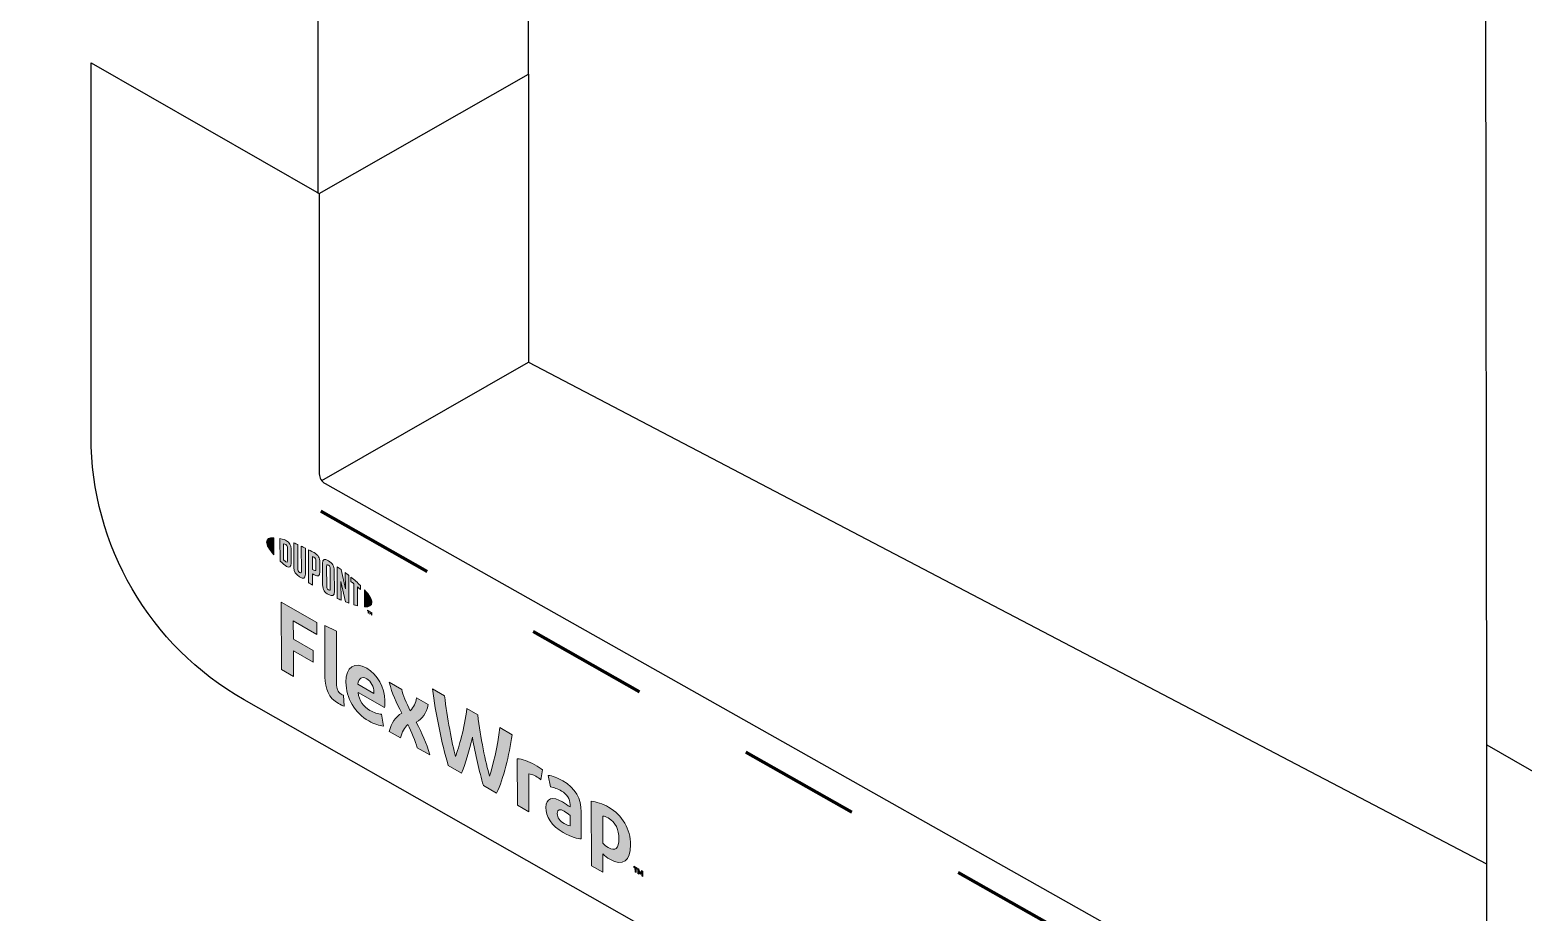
# Model space of a CAD drawing. Header units: inches. Extents: x -20.8 to 74.7, y -53.7 to 19.1.
# Drawn here: x 14.556 to 16.595, y -29.696 to -28.492 of the extents above; entities that cross this region are included whole.
import ezdxf

# ---------------------------------------------------------------- set-up
doc = ezdxf.new("R2010")
doc.units = ezdxf.units.IN
doc.header["$MEASUREMENT"] = 0
doc.linetypes.add('AI-Linetype-34', pattern=[0.333333, 0.166667, -0.166667])
doc.layers.add('G-ANNO-TTLB', color=7, linetype='Continuous', lineweight=0)
doc.layers.add('TYVEK', color=7, linetype='Continuous', lineweight=0)

# ---------------------------------------------------------------- blocks, each defined once
blk = doc.blocks.new('Block_93')
at = {"layer": 'TYVEK', "color": 18, "lineweight": 25, "true_color": 0x000000}
for points in [[(13.9486, -28.5263)], [(15.2775, -29.2956)]]:
    blk.add_lwpolyline(points, dxfattribs=at)
blk = doc.blocks.new('Block_311')
at = {"layer": 'TYVEK', "color": 1, "lineweight": 25, "true_color": 0xff0000}
for points in [[(14.6675, -29.0554)], [(16.1766, -29.9285)]]:
    blk.add_lwpolyline(points, dxfattribs=at)
blk = doc.blocks.new('Block_312')
at = {"layer": 'TYVEK', "color": 4, "lineweight": 25, "true_color": 0x00ffff}
for points in [[(15.6552, -29.1734)], [(15.3731, -29.3346)]]:
    blk.add_lwpolyline(points, dxfattribs=at)
blk = doc.blocks.new('Block_439')
at = {"layer": 'TYVEK', "true_color": 0x003b71, "transparency": 33554687}
h = blk.add_hatch(color=156, dxfattribs=at)
h.dxf.hatch_style = 2
edge = h.paths.add_edge_path()
edge.add_spline(control_points=[(15.3453, -29.6081), (15.342, -29.6061), (15.3402, -29.6043), (15.338, -29.602), (15.338, -29.602), (15.338, -29.5652), (15.338, -29.5652), (15.3404, -29.5655), (15.3424, -29.566), (15.3452, -29.5677), (15.3557, -29.5736), (15.36, -29.584), (15.36, -29.5959), (15.3601, -29.6094), (15.3554, -29.6139), (15.3453, -29.6081)], knot_values=[0, 0, 0, 0, 1, 1, 1, 2, 2, 2, 3, 3, 3, 4, 4, 4, 5, 5, 5, 5], degree=3, periodic=0)
edge = h.paths.add_edge_path()
edge.add_spline(control_points=[(15.346, -29.553), (15.3379, -29.5483), (15.3287, -29.5454), (15.3222, -29.545), (15.3222, -29.545), (15.3225, -29.6329), (15.3225, -29.6329), (15.3225, -29.6329), (15.3381, -29.6419), (15.3381, -29.6419), (15.3381, -29.6419), (15.338, -29.6169), (15.338, -29.6169), (15.3409, -29.6198), (15.3437, -29.6219), (15.3477, -29.6241), (15.3655, -29.6345), (15.3762, -29.6262), (15.376, -29.6045), (15.376, -29.5834), (15.3648, -29.5638), (15.346, -29.553)], knot_values=[0, 0, 0, 0, 1, 1, 1, 2, 2, 2, 3, 3, 3, 4, 4, 4, 5, 5, 5, 6, 6, 6, 7, 7, 7, 7], degree=3, periodic=0)
h = blk.add_hatch(color=156, dxfattribs=at)
h.dxf.hatch_style = 2
edge = h.paths.add_edge_path()
edge.add_spline(control_points=[(15.3803, -29.6336), (15.3803, -29.6336), (15.3803, -29.6352), (15.3803, -29.6352), (15.3803, -29.6352), (15.3818, -29.636), (15.3818, -29.636), (15.3818, -29.636), (15.382, -29.6414), (15.382, -29.6414), (15.382, -29.6414), (15.3835, -29.6422), (15.3835, -29.6422), (15.3835, -29.6422), (15.3835, -29.637), (15.3835, -29.637), (15.3835, -29.637), (15.385, -29.6378), (15.385, -29.6378), (15.385, -29.6378), (15.385, -29.6363), (15.385, -29.6363), (15.385, -29.6363), (15.3803, -29.6336), (15.3803, -29.6336)], knot_values=[0, 0, 0, 0, 1, 1, 1, 2, 2, 2, 3, 3, 3, 4, 4, 4, 5, 5, 5, 6, 6, 6, 7, 7, 7, 8, 8, 8, 8], degree=3, periodic=0)
edge = h.paths.add_edge_path()
edge.add_spline(control_points=[(15.391, -29.6397), (15.3904, -29.641), (15.3899, -29.6418), (15.3892, -29.6426), (15.3885, -29.6411), (15.3879, -29.6396), (15.3874, -29.6377), (15.3874, -29.6377), (15.3857, -29.6367), (15.3857, -29.6367), (15.3857, -29.6367), (15.3857, -29.6435), (15.3857, -29.6435), (15.3857, -29.6435), (15.3872, -29.6443), (15.3872, -29.6443), (15.3872, -29.6443), (15.3872, -29.6412), (15.3872, -29.6412), (15.3872, -29.6412), (15.3871, -29.64), (15.3871, -29.64), (15.3877, -29.6414), (15.3882, -29.6428), (15.3886, -29.6439), (15.3886, -29.6439), (15.3897, -29.6446), (15.3897, -29.6446), (15.3901, -29.644), (15.3907, -29.6432), (15.3912, -29.6425), (15.3912, -29.6425), (15.3911, -29.6435), (15.3911, -29.6435), (15.3911, -29.6435), (15.3911, -29.6466), (15.3911, -29.6466), (15.3911, -29.6466), (15.3926, -29.6475), (15.3926, -29.6475), (15.3926, -29.6475), (15.3926, -29.6407), (15.3926, -29.6407), (15.3926, -29.6407), (15.391, -29.6397), (15.391, -29.6397)], knot_values=[0, 0, 0, 0, 1, 1, 1, 2, 2, 2, 3, 3, 3, 4, 4, 4, 5, 5, 5, 6, 6, 6, 7, 7, 7, 8, 8, 8, 9, 9, 9, 10, 10, 10, 11, 11, 11, 12, 12, 12, 13, 13, 13, 14, 14, 14, 15, 15, 15, 15], degree=3, periodic=0)
at = {"layer": 'TYVEK'}
for points, knots in [([(15.346, -29.553), (15.3379, -29.5483), (15.3287, -29.5454), (15.3222, -29.545), (15.3222, -29.545), (15.3225, -29.6329), (15.3225, -29.6329), (15.3225, -29.6329), (15.3381, -29.6419), (15.3381, -29.6419), (15.3381, -29.6419), (15.338, -29.6169), (15.338, -29.6169), (15.3409, -29.6198), (15.3437, -29.6219), (15.3477, -29.6241), (15.3655, -29.6345), (15.3762, -29.6262), (15.376, -29.6045), (15.376, -29.5834), (15.3648, -29.5638), (15.346, -29.553)], [0, 0, 0, 0, 1, 1, 1, 2, 2, 2, 3, 3, 3, 4, 4, 4, 5, 5, 5, 6, 6, 6, 7, 7, 7, 7]), ([(15.3453, -29.6081), (15.342, -29.6061), (15.3402, -29.6043), (15.338, -29.602), (15.338, -29.602), (15.338, -29.5652), (15.338, -29.5652), (15.3404, -29.5655), (15.3424, -29.566), (15.3452, -29.5677), (15.3557, -29.5736), (15.36, -29.584), (15.36, -29.5959), (15.3601, -29.6094), (15.3554, -29.6139), (15.3453, -29.6081)], [0, 0, 0, 0, 1, 1, 1, 2, 2, 2, 3, 3, 3, 4, 4, 4, 5, 5, 5, 5]), ([(15.3803, -29.6336), (15.3803, -29.6336), (15.3803, -29.6352), (15.3803, -29.6352), (15.3803, -29.6352), (15.3818, -29.636), (15.3818, -29.636), (15.3818, -29.636), (15.382, -29.6414), (15.382, -29.6414), (15.382, -29.6414), (15.3835, -29.6422), (15.3835, -29.6422), (15.3835, -29.6422), (15.3835, -29.637), (15.3835, -29.637), (15.3835, -29.637), (15.385, -29.6378), (15.385, -29.6378), (15.385, -29.6378), (15.385, -29.6363), (15.385, -29.6363), (15.385, -29.6363), (15.3803, -29.6336), (15.3803, -29.6336)], [0, 0, 0, 0, 1, 1, 1, 2, 2, 2, 3, 3, 3, 4, 4, 4, 5, 5, 5, 6, 6, 6, 7, 7, 7, 8, 8, 8, 8]), ([(15.391, -29.6397), (15.3904, -29.641), (15.3899, -29.6418), (15.3892, -29.6426), (15.3885, -29.6411), (15.3879, -29.6396), (15.3874, -29.6377), (15.3874, -29.6377), (15.3857, -29.6367), (15.3857, -29.6367), (15.3857, -29.6367), (15.3857, -29.6435), (15.3857, -29.6435), (15.3857, -29.6435), (15.3872, -29.6443), (15.3872, -29.6443), (15.3872, -29.6443), (15.3872, -29.6412), (15.3872, -29.6412), (15.3872, -29.6412), (15.3871, -29.64), (15.3871, -29.64), (15.3877, -29.6414), (15.3882, -29.6428), (15.3886, -29.6439), (15.3886, -29.6439), (15.3897, -29.6446), (15.3897, -29.6446), (15.3901, -29.644), (15.3907, -29.6432), (15.3912, -29.6425), (15.3912, -29.6425), (15.3911, -29.6435), (15.3911, -29.6435), (15.3911, -29.6435), (15.3911, -29.6466), (15.3911, -29.6466), (15.3911, -29.6466), (15.3926, -29.6475), (15.3926, -29.6475), (15.3926, -29.6475), (15.3926, -29.6407), (15.3926, -29.6407), (15.3926, -29.6407), (15.391, -29.6397), (15.391, -29.6397)], [0, 0, 0, 0, 1, 1, 1, 2, 2, 2, 3, 3, 3, 4, 4, 4, 5, 5, 5, 6, 6, 6, 7, 7, 7, 8, 8, 8, 9, 9, 9, 10, 10, 10, 11, 11, 11, 12, 12, 12, 13, 13, 13, 14, 14, 14, 15, 15, 15, 15])]:
    blk.add_open_spline(points, degree=3, knots=knots, dxfattribs=at)
blk = doc.blocks.new('Block_438')
at = {"layer": 'TYVEK'}
blk.add_blockref('Block_439', (0, 0), dxfattribs=at)
blk = doc.blocks.new('Block_437')
at = {"layer": 'TYVEK', "true_color": 0x003b71, "transparency": 33554687}
h = blk.add_hatch(color=156, dxfattribs=at)
h.dxf.hatch_style = 2
edge = h.paths.add_edge_path()
edge.add_spline(control_points=[(14.9478, -29.301), (14.9478, -29.301), (14.8991, -29.2731), (14.8991, -29.2731), (14.8991, -29.2731), (14.8992, -29.3653), (14.8992, -29.3653), (14.8992, -29.3653), (14.9157, -29.3747), (14.9157, -29.3747), (14.9157, -29.3747), (14.9156, -29.3397), (14.9156, -29.3397), (14.9156, -29.3397), (14.9428, -29.3553), (14.9428, -29.3553), (14.9428, -29.3553), (14.9427, -29.3392), (14.9427, -29.3392), (14.9427, -29.3392), (14.9156, -29.3235), (14.9156, -29.3235), (14.9156, -29.3235), (14.9154, -29.2985), (14.9154, -29.2985), (14.9154, -29.2985), (14.9478, -29.3172), (14.9478, -29.3172), (14.9478, -29.3172), (14.9478, -29.301), (14.9478, -29.301)], knot_values=[0, 0, 0, 0, 1, 1, 1, 2, 2, 2, 3, 3, 3, 4, 4, 4, 5, 5, 5, 6, 6, 6, 7, 7, 7, 8, 8, 8, 9, 9, 9, 10, 10, 10, 10], degree=3, periodic=0)
h = blk.add_hatch(color=156, dxfattribs=at)
h.dxf.hatch_style = 2
edge = h.paths.add_edge_path()
edge.add_spline(control_points=[(14.984, -29.4002), (14.9829, -29.3999), (14.9818, -29.3993), (14.9807, -29.3986), (14.9761, -29.396), (14.9745, -29.3913), (14.9745, -29.3841), (14.9745, -29.3841), (14.9743, -29.313), (14.9743, -29.313), (14.9743, -29.313), (14.9586, -29.305), (14.9586, -29.305), (14.9586, -29.305), (14.9587, -29.3754), (14.9587, -29.3754), (14.9587, -29.3912), (14.964, -29.404), (14.9771, -29.4116), (14.9794, -29.413), (14.983, -29.4144), (14.9851, -29.4152), (14.9851, -29.4152), (14.984, -29.4002), (14.984, -29.4002)], knot_values=[0, 0, 0, 0, 1, 1, 1, 2, 2, 2, 3, 3, 3, 4, 4, 4, 5, 5, 5, 6, 6, 6, 7, 7, 7, 8, 8, 8, 8], degree=3, periodic=0)
h = blk.add_hatch(color=156, dxfattribs=at)
h.dxf.hatch_style = 2
edge = h.paths.add_edge_path()
edge.add_spline(control_points=[(15.0254, -29.3978), (15.0254, -29.3978), (15.0036, -29.3852), (15.0036, -29.3852), (15.0047, -29.3769), (15.009, -29.374), (15.0157, -29.3777), (15.0219, -29.3813), (15.0254, -29.3888), (15.0254, -29.3961), (15.0254, -29.3961), (15.0254, -29.3978), (15.0254, -29.3978)], knot_values=[0, 0, 0, 0, 1, 1, 1, 2, 2, 2, 3, 3, 3, 4, 4, 4, 4], degree=3, periodic=0)
edge = h.paths.add_edge_path()
edge.add_spline(control_points=[(15.0406, -29.4075), (15.0404, -29.3898), (15.0306, -29.3719), (15.0157, -29.3632), (14.9988, -29.3537), (14.9873, -29.3613), (14.9873, -29.3822), (14.9875, -29.4042), (15.0001, -29.4248), (15.0184, -29.4353), (15.0259, -29.4397), (15.0334, -29.442), (15.0385, -29.4423), (15.0385, -29.4423), (15.0359, -29.4263), (15.0359, -29.4263), (15.031, -29.4259), (15.0256, -29.4242), (15.02, -29.4209), (15.0108, -29.4156), (15.0054, -29.4079), (15.0039, -29.3964), (15.0039, -29.3964), (15.04, -29.4172), (15.04, -29.4172), (15.0403, -29.4147), (15.0406, -29.4114), (15.0406, -29.4075)], knot_values=[0, 0, 0, 0, 1, 1, 1, 2, 2, 2, 3, 3, 3, 4, 4, 4, 5, 5, 5, 6, 6, 6, 7, 7, 7, 8, 8, 8, 9, 9, 9, 9], degree=3, periodic=0)
h = blk.add_hatch(color=156, dxfattribs=at)
h.dxf.hatch_style = 2
edge = h.paths.add_edge_path()
edge.add_spline(control_points=[(15.0833, -29.4372), (15.0919, -29.432), (15.0968, -29.4252), (15.0998, -29.4131), (15.0998, -29.4131), (15.0837, -29.404), (15.0837, -29.404), (15.083, -29.4109), (15.0793, -29.4166), (15.0751, -29.4214), (15.07, -29.4111), (15.065, -29.3992), (15.0635, -29.3924), (15.0635, -29.3924), (15.0465, -29.3826), (15.0465, -29.3826), (15.0501, -29.3978), (15.0562, -29.4104), (15.0638, -29.4245), (15.0547, -29.4303), (15.0494, -29.4378), (15.0465, -29.4499), (15.0465, -29.4499), (15.0619, -29.4586), (15.0619, -29.4586), (15.0634, -29.4502), (15.0675, -29.4447), (15.0718, -29.44), (15.0767, -29.4499), (15.0825, -29.4631), (15.0848, -29.4719), (15.0848, -29.4719), (15.1018, -29.4816), (15.1018, -29.4816), (15.0971, -29.465), (15.0916, -29.4526), (15.0833, -29.4372)], knot_values=[0, 0, 0, 0, 1, 1, 1, 2, 2, 2, 3, 3, 3, 4, 4, 4, 5, 5, 5, 6, 6, 6, 7, 7, 7, 8, 8, 8, 9, 9, 9, 10, 10, 10, 11, 11, 11, 12, 12, 12, 12], degree=3, periodic=0)
h = blk.add_hatch(color=156, dxfattribs=at)
h.dxf.hatch_style = 2
edge = h.paths.add_edge_path()
edge.add_spline(control_points=[(15.1975, -29.4444), (15.1942, -29.4703), (15.1878, -29.4978), (15.1833, -29.5106), (15.1782, -29.4922), (15.1707, -29.4577), (15.1672, -29.427), (15.1672, -29.427), (15.1526, -29.4185), (15.1526, -29.4185), (15.1493, -29.4454), (15.1416, -29.4714), (15.1368, -29.4839), (15.1321, -29.4658), (15.1256, -29.4308), (15.122, -29.4011), (15.122, -29.4011), (15.1054, -29.3916), (15.1054, -29.3916), (15.1097, -29.4246), (15.118, -29.4656), (15.1271, -29.4961), (15.1271, -29.4961), (15.1451, -29.5065), (15.1451, -29.5065), (15.1508, -29.4932), (15.1556, -29.4768), (15.1599, -29.4575), (15.1642, -29.4816), (15.1693, -29.5039), (15.175, -29.5236), (15.175, -29.5236), (15.193, -29.5339), (15.193, -29.5339), (15.2025, -29.5142), (15.21, -29.4823), (15.2142, -29.4541), (15.2142, -29.4541), (15.1975, -29.4444), (15.1975, -29.4444)], knot_values=[0, 0, 0, 0, 1, 1, 1, 2, 2, 2, 3, 3, 3, 4, 4, 4, 5, 5, 5, 6, 6, 6, 7, 7, 7, 8, 8, 8, 9, 9, 9, 10, 10, 10, 11, 11, 11, 12, 12, 12, 13, 13, 13, 13], degree=3, periodic=0)
h = blk.add_hatch(color=156, dxfattribs=at)
h.dxf.hatch_style = 2
edge = h.paths.add_edge_path()
edge.add_spline(control_points=[(15.2454, -29.4952), (15.2371, -29.4904), (15.2275, -29.4871), (15.2213, -29.4871), (15.2213, -29.4871), (15.2214, -29.5503), (15.2214, -29.5503), (15.2214, -29.5503), (15.2372, -29.5593), (15.2372, -29.5593), (15.2372, -29.5593), (15.2371, -29.5077), (15.2371, -29.5077), (15.2396, -29.5077), (15.2423, -29.5084), (15.2466, -29.5109), (15.249, -29.5123), (15.2514, -29.514), (15.2534, -29.5159), (15.2534, -29.5159), (15.2556, -29.5022), (15.2556, -29.5022), (15.2534, -29.5003), (15.2494, -29.4975), (15.2454, -29.4952)], knot_values=[0, 0, 0, 0, 1, 1, 1, 2, 2, 2, 3, 3, 3, 4, 4, 4, 5, 5, 5, 6, 6, 6, 7, 7, 7, 8, 8, 8, 8], degree=3, periodic=0)
h = blk.add_hatch(color=156, dxfattribs=at)
h.dxf.hatch_style = 2
edge = h.paths.add_edge_path()
edge.add_spline(control_points=[(15.2933, -29.5783), (15.2917, -29.5784), (15.2888, -29.5776), (15.2853, -29.5755), (15.2792, -29.572), (15.2759, -29.5672), (15.2758, -29.5617), (15.2758, -29.5554), (15.2799, -29.5554), (15.2852, -29.5585), (15.288, -29.56), (15.2907, -29.5621), (15.2933, -29.5642), (15.2933, -29.5642), (15.2933, -29.5783), (15.2933, -29.5783)], knot_values=[0, 0, 0, 0, 1, 1, 1, 2, 2, 2, 3, 3, 3, 4, 4, 4, 5, 5, 5, 5], degree=3, periodic=0)
edge = h.paths.add_edge_path()
edge.add_spline(control_points=[(15.3086, -29.5596), (15.3086, -29.5418), (15.3003, -29.5267), (15.2834, -29.517), (15.2765, -29.513), (15.2686, -29.5101), (15.2636, -29.5097), (15.2636, -29.5097), (15.2665, -29.5254), (15.2665, -29.5254), (15.2712, -29.526), (15.2766, -29.5281), (15.2816, -29.531), (15.2892, -29.5354), (15.2932, -29.5415), (15.2933, -29.5495), (15.2933, -29.5495), (15.2933, -29.5527), (15.2933, -29.5527), (15.2904, -29.5506), (15.2863, -29.5477), (15.2831, -29.5458), (15.2694, -29.538), (15.2602, -29.5404), (15.2602, -29.5535), (15.2602, -29.5653), (15.2682, -29.5787), (15.2838, -29.5877), (15.2953, -29.5943), (15.304, -29.5962), (15.3087, -29.5962), (15.3087, -29.5962), (15.3086, -29.5596), (15.3086, -29.5596)], knot_values=[0, 0, 0, 0, 1, 1, 1, 2, 2, 2, 3, 3, 3, 4, 4, 4, 5, 5, 5, 6, 6, 6, 7, 7, 7, 8, 8, 8, 9, 9, 9, 10, 10, 10, 11, 11, 11, 11], degree=3, periodic=0)
at = {"layer": 'TYVEK'}
for points, knots in [([(14.9478, -29.301), (14.9478, -29.301), (14.8991, -29.2731), (14.8991, -29.2731), (14.8991, -29.2731), (14.8992, -29.3653), (14.8992, -29.3653), (14.8992, -29.3653), (14.9157, -29.3747), (14.9157, -29.3747), (14.9157, -29.3747), (14.9156, -29.3397), (14.9156, -29.3397), (14.9156, -29.3397), (14.9428, -29.3553), (14.9428, -29.3553), (14.9428, -29.3553), (14.9427, -29.3392), (14.9427, -29.3392), (14.9427, -29.3392), (14.9156, -29.3235), (14.9156, -29.3235), (14.9156, -29.3235), (14.9154, -29.2985), (14.9154, -29.2985), (14.9154, -29.2985), (14.9478, -29.3172), (14.9478, -29.3172), (14.9478, -29.3172), (14.9478, -29.301), (14.9478, -29.301)], [0, 0, 0, 0, 1, 1, 1, 2, 2, 2, 3, 3, 3, 4, 4, 4, 5, 5, 5, 6, 6, 6, 7, 7, 7, 8, 8, 8, 9, 9, 9, 10, 10, 10, 10]), ([(14.984, -29.4002), (14.9829, -29.3999), (14.9818, -29.3993), (14.9807, -29.3986), (14.9761, -29.396), (14.9745, -29.3913), (14.9745, -29.3841), (14.9745, -29.3841), (14.9743, -29.313), (14.9743, -29.313), (14.9743, -29.313), (14.9586, -29.305), (14.9586, -29.305), (14.9586, -29.305), (14.9587, -29.3754), (14.9587, -29.3754), (14.9587, -29.3912), (14.964, -29.404), (14.9771, -29.4116), (14.9794, -29.413), (14.983, -29.4144), (14.9851, -29.4152), (14.9851, -29.4152), (14.984, -29.4002), (14.984, -29.4002)], [0, 0, 0, 0, 1, 1, 1, 2, 2, 2, 3, 3, 3, 4, 4, 4, 5, 5, 5, 6, 6, 6, 7, 7, 7, 8, 8, 8, 8]), ([(15.0406, -29.4075), (15.0404, -29.3898), (15.0306, -29.3719), (15.0157, -29.3632), (14.9988, -29.3537), (14.9873, -29.3613), (14.9873, -29.3822), (14.9875, -29.4042), (15.0001, -29.4248), (15.0184, -29.4353), (15.0259, -29.4397), (15.0334, -29.442), (15.0385, -29.4423), (15.0385, -29.4423), (15.0359, -29.4263), (15.0359, -29.4263), (15.031, -29.4259), (15.0256, -29.4242), (15.02, -29.4209), (15.0108, -29.4156), (15.0054, -29.4079), (15.0039, -29.3964), (15.0039, -29.3964), (15.04, -29.4172), (15.04, -29.4172), (15.0403, -29.4147), (15.0406, -29.4114), (15.0406, -29.4075)], [0, 0, 0, 0, 1, 1, 1, 2, 2, 2, 3, 3, 3, 4, 4, 4, 5, 5, 5, 6, 6, 6, 7, 7, 7, 8, 8, 8, 9, 9, 9, 9]), ([(15.0254, -29.3978), (15.0254, -29.3978), (15.0036, -29.3852), (15.0036, -29.3852), (15.0047, -29.3769), (15.009, -29.374), (15.0157, -29.3777), (15.0219, -29.3813), (15.0254, -29.3888), (15.0254, -29.3961), (15.0254, -29.3961), (15.0254, -29.3978), (15.0254, -29.3978)], [0, 0, 0, 0, 1, 1, 1, 2, 2, 2, 3, 3, 3, 4, 4, 4, 4]), ([(15.0833, -29.4372), (15.0919, -29.432), (15.0968, -29.4252), (15.0998, -29.4131), (15.0998, -29.4131), (15.0837, -29.404), (15.0837, -29.404), (15.083, -29.4109), (15.0793, -29.4166), (15.0751, -29.4214), (15.07, -29.4111), (15.065, -29.3992), (15.0635, -29.3924), (15.0635, -29.3924), (15.0465, -29.3826), (15.0465, -29.3826), (15.0501, -29.3978), (15.0562, -29.4104), (15.0638, -29.4245), (15.0547, -29.4303), (15.0494, -29.4378), (15.0465, -29.4499), (15.0465, -29.4499), (15.0619, -29.4586), (15.0619, -29.4586), (15.0634, -29.4502), (15.0675, -29.4447), (15.0718, -29.44), (15.0767, -29.4499), (15.0825, -29.4631), (15.0848, -29.4719), (15.0848, -29.4719), (15.1018, -29.4816), (15.1018, -29.4816), (15.0971, -29.465), (15.0916, -29.4526), (15.0833, -29.4372)], [0, 0, 0, 0, 1, 1, 1, 2, 2, 2, 3, 3, 3, 4, 4, 4, 5, 5, 5, 6, 6, 6, 7, 7, 7, 8, 8, 8, 9, 9, 9, 10, 10, 10, 11, 11, 11, 12, 12, 12, 12]), ([(15.1975, -29.4444), (15.1942, -29.4703), (15.1878, -29.4978), (15.1833, -29.5106), (15.1782, -29.4922), (15.1707, -29.4577), (15.1672, -29.427), (15.1672, -29.427), (15.1526, -29.4185), (15.1526, -29.4185), (15.1493, -29.4454), (15.1416, -29.4714), (15.1368, -29.4839), (15.1321, -29.4658), (15.1256, -29.4308), (15.122, -29.4011), (15.122, -29.4011), (15.1054, -29.3916), (15.1054, -29.3916), (15.1097, -29.4246), (15.118, -29.4656), (15.1271, -29.4961), (15.1271, -29.4961), (15.1451, -29.5065), (15.1451, -29.5065), (15.1508, -29.4932), (15.1556, -29.4768), (15.1599, -29.4575), (15.1642, -29.4816), (15.1693, -29.5039), (15.175, -29.5236), (15.175, -29.5236), (15.193, -29.5339), (15.193, -29.5339), (15.2025, -29.5142), (15.21, -29.4823), (15.2142, -29.4541), (15.2142, -29.4541), (15.1975, -29.4444), (15.1975, -29.4444)], [0, 0, 0, 0, 1, 1, 1, 2, 2, 2, 3, 3, 3, 4, 4, 4, 5, 5, 5, 6, 6, 6, 7, 7, 7, 8, 8, 8, 9, 9, 9, 10, 10, 10, 11, 11, 11, 12, 12, 12, 13, 13, 13, 13]), ([(15.2454, -29.4952), (15.2371, -29.4904), (15.2275, -29.4871), (15.2213, -29.4871), (15.2213, -29.4871), (15.2214, -29.5503), (15.2214, -29.5503), (15.2214, -29.5503), (15.2372, -29.5593), (15.2372, -29.5593), (15.2372, -29.5593), (15.2371, -29.5077), (15.2371, -29.5077), (15.2396, -29.5077), (15.2423, -29.5084), (15.2466, -29.5109), (15.249, -29.5123), (15.2514, -29.514), (15.2534, -29.5159), (15.2534, -29.5159), (15.2556, -29.5022), (15.2556, -29.5022), (15.2534, -29.5003), (15.2494, -29.4975), (15.2454, -29.4952)], [0, 0, 0, 0, 1, 1, 1, 2, 2, 2, 3, 3, 3, 4, 4, 4, 5, 5, 5, 6, 6, 6, 7, 7, 7, 8, 8, 8, 8]), ([(15.3086, -29.5596), (15.3086, -29.5418), (15.3003, -29.5267), (15.2834, -29.517), (15.2765, -29.513), (15.2686, -29.5101), (15.2636, -29.5097), (15.2636, -29.5097), (15.2665, -29.5254), (15.2665, -29.5254), (15.2712, -29.526), (15.2766, -29.5281), (15.2816, -29.531), (15.2892, -29.5354), (15.2932, -29.5415), (15.2933, -29.5495), (15.2933, -29.5495), (15.2933, -29.5527), (15.2933, -29.5527), (15.2904, -29.5506), (15.2863, -29.5477), (15.2831, -29.5458), (15.2694, -29.538), (15.2602, -29.5404), (15.2602, -29.5535), (15.2602, -29.5653), (15.2682, -29.5787), (15.2838, -29.5877), (15.2953, -29.5943), (15.304, -29.5962), (15.3087, -29.5962), (15.3087, -29.5962), (15.3086, -29.5596), (15.3086, -29.5596)], [0, 0, 0, 0, 1, 1, 1, 2, 2, 2, 3, 3, 3, 4, 4, 4, 5, 5, 5, 6, 6, 6, 7, 7, 7, 8, 8, 8, 9, 9, 9, 10, 10, 10, 11, 11, 11, 11]), ([(15.2933, -29.5783), (15.2917, -29.5784), (15.2888, -29.5776), (15.2853, -29.5755), (15.2792, -29.572), (15.2759, -29.5672), (15.2758, -29.5617), (15.2758, -29.5554), (15.2799, -29.5554), (15.2852, -29.5585), (15.288, -29.56), (15.2907, -29.5621), (15.2933, -29.5642), (15.2933, -29.5642), (15.2933, -29.5783), (15.2933, -29.5783)], [0, 0, 0, 0, 1, 1, 1, 2, 2, 2, 3, 3, 3, 4, 4, 4, 5, 5, 5, 5])]:
    blk.add_open_spline(points, degree=3, knots=knots, dxfattribs=at)
blk.add_blockref('Block_438', (0, 0), dxfattribs=at)
blk = doc.blocks.new('Block_440')
at = {"layer": 'TYVEK', "true_color": 0x003b71, "transparency": 33554687}
h = blk.add_hatch(color=156, dxfattribs=at)
h.dxf.hatch_style = 2
edge = h.paths.add_edge_path()
edge.add_spline(control_points=[(14.879, -29.1911), (14.879, -29.1953), (14.8825, -29.2014), (14.8888, -29.2084), (14.8888, -29.2084), (14.8887, -29.1852), (14.8887, -29.1852), (14.8825, -29.185), (14.8789, -29.1869), (14.879, -29.1911)], knot_values=[0, 0, 0, 0, 1, 1, 1, 2, 2, 2, 3, 3, 3, 3], degree=3, periodic=0)
h = blk.add_hatch(color=156, dxfattribs=at)
h.dxf.hatch_style = 2
edge = h.paths.add_edge_path()
edge.add_spline(control_points=[(14.9055, -29.2182), (14.9046, -29.2176), (14.9033, -29.2165), (14.9021, -29.2155), (14.9021, -29.2155), (14.9021, -29.1934), (14.9021, -29.1934), (14.9033, -29.1937), (14.9046, -29.1941), (14.9055, -29.1947), (14.9066, -29.1952), (14.9074, -29.1963), (14.9074, -29.1981), (14.9074, -29.1981), (14.9075, -29.2169), (14.9075, -29.2169), (14.9075, -29.2187), (14.9066, -29.2187), (14.9055, -29.2182)], knot_values=[0, 0, 0, 0, 1, 1, 1, 2, 2, 2, 3, 3, 3, 4, 4, 4, 5, 5, 5, 6, 6, 6, 6], degree=3, periodic=0)
edge = h.paths.add_edge_path()
edge.add_spline(control_points=[(14.9124, -29.2002), (14.9124, -29.1956), (14.9102, -29.1915), (14.9062, -29.1893), (14.9044, -29.1882), (14.9019, -29.1873), (14.8973, -29.1864), (14.8973, -29.1864), (14.8974, -29.2171), (14.8974, -29.2171), (14.9015, -29.2208), (14.9045, -29.2233), (14.9062, -29.2244), (14.9103, -29.2266), (14.9125, -29.2251), (14.9125, -29.2205), (14.9125, -29.2205), (14.9124, -29.2002), (14.9124, -29.2002)], knot_values=[0, 0, 0, 0, 1, 1, 1, 2, 2, 2, 3, 3, 3, 4, 4, 4, 5, 5, 5, 6, 6, 6, 6], degree=3, periodic=0)
h = blk.add_hatch(color=156, dxfattribs=at)
h.dxf.hatch_style = 2
edge = h.paths.add_edge_path()
edge.add_spline(control_points=[(14.9265, -29.2314), (14.9265, -29.2332), (14.9259, -29.234), (14.924, -29.2326), (14.9221, -29.2313), (14.9216, -29.2301), (14.9216, -29.228), (14.9216, -29.228), (14.9215, -29.1946), (14.9215, -29.1946), (14.9203, -29.194), (14.9175, -29.1928), (14.9163, -29.1923), (14.9163, -29.1923), (14.9164, -29.2261), (14.9164, -29.2261), (14.9164, -29.2315), (14.9187, -29.2349), (14.924, -29.2387), (14.929, -29.2422), (14.932, -29.2411), (14.9319, -29.2351), (14.9319, -29.2351), (14.9319, -29.1994), (14.9319, -29.1994), (14.9308, -29.1989), (14.9275, -29.1973), (14.9264, -29.1968), (14.9264, -29.1968), (14.9265, -29.2314), (14.9265, -29.2314)], knot_values=[0, 0, 0, 0, 1, 1, 1, 2, 2, 2, 3, 3, 3, 4, 4, 4, 5, 5, 5, 6, 6, 6, 7, 7, 7, 8, 8, 8, 9, 9, 9, 10, 10, 10, 10], degree=3, periodic=0)
h = blk.add_hatch(color=156, dxfattribs=at)
h.dxf.hatch_style = 2
edge = h.paths.add_edge_path()
edge.add_spline(control_points=[(14.9464, -29.2283), (14.9464, -29.2302), (14.9458, -29.2308), (14.9436, -29.2295), (14.9436, -29.2295), (14.9417, -29.2284), (14.9417, -29.2284), (14.9417, -29.2284), (14.9417, -29.2107), (14.9417, -29.2107), (14.9425, -29.2111), (14.9429, -29.2114), (14.9435, -29.2117), (14.9458, -29.2131), (14.9464, -29.2144), (14.9464, -29.2164), (14.9464, -29.2164), (14.9464, -29.2283), (14.9464, -29.2283)], knot_values=[0, 0, 0, 0, 1, 1, 1, 2, 2, 2, 3, 3, 3, 4, 4, 4, 5, 5, 5, 6, 6, 6, 6], degree=3, periodic=0)
edge = h.paths.add_edge_path()
edge.add_spline(control_points=[(14.9438, -29.2056), (14.9428, -29.205), (14.9393, -29.2031), (14.9362, -29.2016), (14.9362, -29.2016), (14.9363, -29.2465), (14.9363, -29.2465), (14.9373, -29.2472), (14.9402, -29.249), (14.9417, -29.25), (14.9417, -29.25), (14.9417, -29.2346), (14.9417, -29.2346), (14.9417, -29.2346), (14.9439, -29.2359), (14.9439, -29.2359), (14.9496, -29.2392), (14.9519, -29.2375), (14.9519, -29.2319), (14.9519, -29.2319), (14.9519, -29.2186), (14.9519, -29.2186), (14.9519, -29.2131), (14.9492, -29.2086), (14.9438, -29.2056)], knot_values=[0, 0, 0, 0, 1, 1, 1, 2, 2, 2, 3, 3, 3, 4, 4, 4, 5, 5, 5, 6, 6, 6, 7, 7, 7, 8, 8, 8, 8], degree=3, periodic=0)
h = blk.add_hatch(color=156, dxfattribs=at)
h.dxf.hatch_style = 2
edge = h.paths.add_edge_path()
edge.add_spline(control_points=[(14.9635, -29.2565), (14.9616, -29.2554), (14.9611, -29.2541), (14.9611, -29.2523), (14.9611, -29.2523), (14.9609, -29.2243), (14.9609, -29.2243), (14.9609, -29.2225), (14.9615, -29.2216), (14.9635, -29.2229), (14.9655, -29.2241), (14.9659, -29.2254), (14.9659, -29.2272), (14.9659, -29.2272), (14.966, -29.2551), (14.966, -29.2551), (14.966, -29.2569), (14.9655, -29.2576), (14.9635, -29.2565)], knot_values=[0, 0, 0, 0, 1, 1, 1, 2, 2, 2, 3, 3, 3, 4, 4, 4, 5, 5, 5, 6, 6, 6, 6], degree=3, periodic=0)
edge = h.paths.add_edge_path()
edge.add_spline(control_points=[(14.9714, -29.2301), (14.9714, -29.2238), (14.9689, -29.2201), (14.9635, -29.2166), (14.9584, -29.2135), (14.9554, -29.2143), (14.9554, -29.2202), (14.9554, -29.2202), (14.9555, -29.2496), (14.9555, -29.2496), (14.9555, -29.2559), (14.9583, -29.2601), (14.9635, -29.2628), (14.9688, -29.2656), (14.9716, -29.2649), (14.9716, -29.2581), (14.9716, -29.2581), (14.9714, -29.2301), (14.9714, -29.2301)], knot_values=[0, 0, 0, 0, 1, 1, 1, 2, 2, 2, 3, 3, 3, 4, 4, 4, 5, 5, 5, 6, 6, 6, 6], degree=3, periodic=0)
h = blk.add_hatch(color=156, dxfattribs=at)
h.dxf.hatch_style = 2
edge = h.paths.add_edge_path()
edge.add_spline(control_points=[(14.9867, -29.255), (14.9867, -29.255), (14.9806, -29.2286), (14.9806, -29.2286), (14.9789, -29.2274), (14.977, -29.226), (14.9754, -29.225), (14.9754, -29.225), (14.9755, -29.2681), (14.9755, -29.2681), (14.9766, -29.2687), (14.9794, -29.2699), (14.9808, -29.2705), (14.9808, -29.2705), (14.9803, -29.2448), (14.9803, -29.2448), (14.9803, -29.2448), (14.9868, -29.2729), (14.9868, -29.2729), (14.9882, -29.2735), (14.9901, -29.2742), (14.9915, -29.2747), (14.9915, -29.2747), (14.9914, -29.2368), (14.9914, -29.2368), (14.99, -29.2357), (14.9875, -29.2337), (14.9863, -29.2328), (14.9863, -29.2328), (14.9867, -29.255), (14.9867, -29.255)], knot_values=[0, 0, 0, 0, 1, 1, 1, 2, 2, 2, 3, 3, 3, 4, 4, 4, 5, 5, 5, 6, 6, 6, 7, 7, 7, 8, 8, 8, 9, 9, 9, 10, 10, 10, 10], degree=3, periodic=0)
h = blk.add_hatch(color=156, dxfattribs=at)
h.dxf.hatch_style = 2
edge = h.paths.add_edge_path()
edge.add_spline(control_points=[(14.9941, -29.2449), (14.9955, -29.246), (14.9968, -29.2471), (14.9981, -29.2482), (14.9981, -29.2482), (14.9982, -29.2769), (14.9982, -29.2769), (14.9994, -29.2772), (15.0016, -29.2778), (15.0031, -29.2782), (15.0031, -29.2782), (15.003, -29.2523), (15.003, -29.2523), (15.0044, -29.2536), (15.0058, -29.2548), (15.007, -29.2559), (15.007, -29.2559), (15.007, -29.2503), (15.007, -29.2503), (15.0031, -29.2466), (14.9989, -29.2429), (14.9941, -29.2389), (14.9941, -29.2389), (14.9941, -29.2449), (14.9941, -29.2449)], knot_values=[0, 0, 0, 0, 1, 1, 1, 2, 2, 2, 3, 3, 3, 4, 4, 4, 5, 5, 5, 6, 6, 6, 7, 7, 7, 8, 8, 8, 8], degree=3, periodic=0)
h = blk.add_hatch(color=156, dxfattribs=at)
h.dxf.hatch_style = 2
edge = h.paths.add_edge_path()
edge.add_spline(control_points=[(15.0227, -29.2736), (15.0227, -29.2779), (15.0192, -29.2798), (15.0129, -29.2796), (15.0129, -29.2796), (15.0129, -29.2565), (15.0129, -29.2565), (15.0191, -29.2634), (15.0227, -29.2694), (15.0227, -29.2736)], knot_values=[0, 0, 0, 0, 1, 1, 1, 2, 2, 2, 3, 3, 3, 3], degree=3, periodic=0)
h = blk.add_hatch(color=156, dxfattribs=at)
h.dxf.hatch_style = 2
edge = h.paths.add_edge_path()
edge.add_spline(control_points=[(15.0169, -29.2843), (15.0169, -29.2843), (15.0169, -29.2848), (15.0169, -29.2848), (15.0169, -29.2848), (15.0177, -29.2852), (15.0177, -29.2852), (15.0177, -29.2852), (15.0177, -29.288), (15.0177, -29.288), (15.0177, -29.288), (15.0183, -29.2884), (15.0183, -29.2884), (15.0183, -29.2884), (15.0183, -29.2857), (15.0183, -29.2857), (15.0183, -29.2857), (15.0193, -29.2861), (15.0193, -29.2861), (15.0193, -29.2861), (15.0193, -29.2855), (15.0193, -29.2855), (15.0193, -29.2855), (15.0169, -29.2843), (15.0169, -29.2843)], knot_values=[0, 0, 0, 0, 1, 1, 1, 2, 2, 2, 3, 3, 3, 4, 4, 4, 5, 5, 5, 6, 6, 6, 7, 7, 7, 8, 8, 8, 8], degree=3, periodic=0)
edge = h.paths.add_edge_path()
edge.add_spline(control_points=[(15.0222, -29.2873), (15.0222, -29.2873), (15.0213, -29.2883), (15.0213, -29.2883), (15.0213, -29.2883), (15.0204, -29.2862), (15.0204, -29.2862), (15.0204, -29.2862), (15.0198, -29.2859), (15.0198, -29.2859), (15.0198, -29.2859), (15.0198, -29.2892), (15.0198, -29.2892), (15.0198, -29.2892), (15.0204, -29.2895), (15.0204, -29.2895), (15.0204, -29.2895), (15.0204, -29.2872), (15.0204, -29.2872), (15.0204, -29.2872), (15.0213, -29.2892), (15.0213, -29.2892), (15.0213, -29.2892), (15.0222, -29.2883), (15.0222, -29.2883), (15.0222, -29.2883), (15.0222, -29.2906), (15.0222, -29.2906), (15.0222, -29.2906), (15.0227, -29.2909), (15.0227, -29.2909), (15.0227, -29.2909), (15.0227, -29.2876), (15.0227, -29.2876), (15.0227, -29.2876), (15.0222, -29.2873), (15.0222, -29.2873)], knot_values=[0, 0, 0, 0, 1, 1, 1, 2, 2, 2, 3, 3, 3, 4, 4, 4, 5, 5, 5, 6, 6, 6, 7, 7, 7, 8, 8, 8, 9, 9, 9, 10, 10, 10, 11, 11, 11, 12, 12, 12, 12], degree=3, periodic=0)
at = {"layer": 'TYVEK'}
for points, knots in [([(14.879, -29.1911), (14.879, -29.1953), (14.8825, -29.2014), (14.8888, -29.2084), (14.8888, -29.2084), (14.8887, -29.1852), (14.8887, -29.1852), (14.8825, -29.185), (14.8789, -29.1869), (14.879, -29.1911)], [0, 0, 0, 0, 1, 1, 1, 2, 2, 2, 3, 3, 3, 3]), ([(14.9124, -29.2002), (14.9124, -29.1956), (14.9102, -29.1915), (14.9062, -29.1893), (14.9044, -29.1882), (14.9019, -29.1873), (14.8973, -29.1864), (14.8973, -29.1864), (14.8974, -29.2171), (14.8974, -29.2171), (14.9015, -29.2208), (14.9045, -29.2233), (14.9062, -29.2244), (14.9103, -29.2266), (14.9125, -29.2251), (14.9125, -29.2205), (14.9125, -29.2205), (14.9124, -29.2002), (14.9124, -29.2002)], [0, 0, 0, 0, 1, 1, 1, 2, 2, 2, 3, 3, 3, 4, 4, 4, 5, 5, 5, 6, 6, 6, 6]), ([(14.9055, -29.2182), (14.9046, -29.2176), (14.9033, -29.2165), (14.9021, -29.2155), (14.9021, -29.2155), (14.9021, -29.1934), (14.9021, -29.1934), (14.9033, -29.1937), (14.9046, -29.1941), (14.9055, -29.1947), (14.9066, -29.1952), (14.9074, -29.1963), (14.9074, -29.1981), (14.9074, -29.1981), (14.9075, -29.2169), (14.9075, -29.2169), (14.9075, -29.2187), (14.9066, -29.2187), (14.9055, -29.2182)], [0, 0, 0, 0, 1, 1, 1, 2, 2, 2, 3, 3, 3, 4, 4, 4, 5, 5, 5, 6, 6, 6, 6]), ([(14.9265, -29.2314), (14.9265, -29.2332), (14.9259, -29.234), (14.924, -29.2326), (14.9221, -29.2313), (14.9216, -29.2301), (14.9216, -29.228), (14.9216, -29.228), (14.9215, -29.1946), (14.9215, -29.1946), (14.9203, -29.194), (14.9175, -29.1928), (14.9163, -29.1923), (14.9163, -29.1923), (14.9164, -29.2261), (14.9164, -29.2261), (14.9164, -29.2315), (14.9187, -29.2349), (14.924, -29.2387), (14.929, -29.2422), (14.932, -29.2411), (14.9319, -29.2351), (14.9319, -29.2351), (14.9319, -29.1994), (14.9319, -29.1994), (14.9308, -29.1989), (14.9275, -29.1973), (14.9264, -29.1968), (14.9264, -29.1968), (14.9265, -29.2314), (14.9265, -29.2314)], [0, 0, 0, 0, 1, 1, 1, 2, 2, 2, 3, 3, 3, 4, 4, 4, 5, 5, 5, 6, 6, 6, 7, 7, 7, 8, 8, 8, 9, 9, 9, 10, 10, 10, 10]), ([(14.9438, -29.2056), (14.9428, -29.205), (14.9393, -29.2031), (14.9362, -29.2016), (14.9362, -29.2016), (14.9363, -29.2465), (14.9363, -29.2465), (14.9373, -29.2472), (14.9402, -29.249), (14.9417, -29.25), (14.9417, -29.25), (14.9417, -29.2346), (14.9417, -29.2346), (14.9417, -29.2346), (14.9439, -29.2359), (14.9439, -29.2359), (14.9496, -29.2392), (14.9519, -29.2375), (14.9519, -29.2319), (14.9519, -29.2319), (14.9519, -29.2186), (14.9519, -29.2186), (14.9519, -29.2131), (14.9492, -29.2086), (14.9438, -29.2056)], [0, 0, 0, 0, 1, 1, 1, 2, 2, 2, 3, 3, 3, 4, 4, 4, 5, 5, 5, 6, 6, 6, 7, 7, 7, 8, 8, 8, 8]), ([(14.9464, -29.2283), (14.9464, -29.2302), (14.9458, -29.2308), (14.9436, -29.2295), (14.9436, -29.2295), (14.9417, -29.2284), (14.9417, -29.2284), (14.9417, -29.2284), (14.9417, -29.2107), (14.9417, -29.2107), (14.9425, -29.2111), (14.9429, -29.2114), (14.9435, -29.2117), (14.9458, -29.2131), (14.9464, -29.2144), (14.9464, -29.2164), (14.9464, -29.2164), (14.9464, -29.2283), (14.9464, -29.2283)], [0, 0, 0, 0, 1, 1, 1, 2, 2, 2, 3, 3, 3, 4, 4, 4, 5, 5, 5, 6, 6, 6, 6]), ([(14.9714, -29.2301), (14.9714, -29.2238), (14.9689, -29.2201), (14.9635, -29.2166), (14.9584, -29.2135), (14.9554, -29.2143), (14.9554, -29.2202), (14.9554, -29.2202), (14.9555, -29.2496), (14.9555, -29.2496), (14.9555, -29.2559), (14.9583, -29.2601), (14.9635, -29.2628), (14.9688, -29.2656), (14.9716, -29.2649), (14.9716, -29.2581), (14.9716, -29.2581), (14.9714, -29.2301), (14.9714, -29.2301)], [0, 0, 0, 0, 1, 1, 1, 2, 2, 2, 3, 3, 3, 4, 4, 4, 5, 5, 5, 6, 6, 6, 6]), ([(14.9635, -29.2565), (14.9616, -29.2554), (14.9611, -29.2541), (14.9611, -29.2523), (14.9611, -29.2523), (14.9609, -29.2243), (14.9609, -29.2243), (14.9609, -29.2225), (14.9615, -29.2216), (14.9635, -29.2229), (14.9655, -29.2241), (14.9659, -29.2254), (14.9659, -29.2272), (14.9659, -29.2272), (14.966, -29.2551), (14.966, -29.2551), (14.966, -29.2569), (14.9655, -29.2576), (14.9635, -29.2565)], [0, 0, 0, 0, 1, 1, 1, 2, 2, 2, 3, 3, 3, 4, 4, 4, 5, 5, 5, 6, 6, 6, 6]), ([(14.9867, -29.255), (14.9867, -29.255), (14.9806, -29.2286), (14.9806, -29.2286), (14.9789, -29.2274), (14.977, -29.226), (14.9754, -29.225), (14.9754, -29.225), (14.9755, -29.2681), (14.9755, -29.2681), (14.9766, -29.2687), (14.9794, -29.2699), (14.9808, -29.2705), (14.9808, -29.2705), (14.9803, -29.2448), (14.9803, -29.2448), (14.9803, -29.2448), (14.9868, -29.2729), (14.9868, -29.2729), (14.9882, -29.2735), (14.9901, -29.2742), (14.9915, -29.2747), (14.9915, -29.2747), (14.9914, -29.2368), (14.9914, -29.2368), (14.99, -29.2357), (14.9875, -29.2337), (14.9863, -29.2328), (14.9863, -29.2328), (14.9867, -29.255), (14.9867, -29.255)], [0, 0, 0, 0, 1, 1, 1, 2, 2, 2, 3, 3, 3, 4, 4, 4, 5, 5, 5, 6, 6, 6, 7, 7, 7, 8, 8, 8, 9, 9, 9, 10, 10, 10, 10]), ([(14.9941, -29.2449), (14.9955, -29.246), (14.9968, -29.2471), (14.9981, -29.2482), (14.9981, -29.2482), (14.9982, -29.2769), (14.9982, -29.2769), (14.9994, -29.2772), (15.0016, -29.2778), (15.0031, -29.2782), (15.0031, -29.2782), (15.003, -29.2523), (15.003, -29.2523), (15.0044, -29.2536), (15.0058, -29.2548), (15.007, -29.2559), (15.007, -29.2559), (15.007, -29.2503), (15.007, -29.2503), (15.0031, -29.2466), (14.9989, -29.2429), (14.9941, -29.2389), (14.9941, -29.2389), (14.9941, -29.2449), (14.9941, -29.2449)], [0, 0, 0, 0, 1, 1, 1, 2, 2, 2, 3, 3, 3, 4, 4, 4, 5, 5, 5, 6, 6, 6, 7, 7, 7, 8, 8, 8, 8]), ([(15.0227, -29.2736), (15.0227, -29.2779), (15.0192, -29.2798), (15.0129, -29.2796), (15.0129, -29.2796), (15.0129, -29.2565), (15.0129, -29.2565), (15.0191, -29.2634), (15.0227, -29.2694), (15.0227, -29.2736)], [0, 0, 0, 0, 1, 1, 1, 2, 2, 2, 3, 3, 3, 3]), ([(15.0169, -29.2843), (15.0169, -29.2843), (15.0169, -29.2848), (15.0169, -29.2848), (15.0169, -29.2848), (15.0177, -29.2852), (15.0177, -29.2852), (15.0177, -29.2852), (15.0177, -29.288), (15.0177, -29.288), (15.0177, -29.288), (15.0183, -29.2884), (15.0183, -29.2884), (15.0183, -29.2884), (15.0183, -29.2857), (15.0183, -29.2857), (15.0183, -29.2857), (15.0193, -29.2861), (15.0193, -29.2861), (15.0193, -29.2861), (15.0193, -29.2855), (15.0193, -29.2855), (15.0193, -29.2855), (15.0169, -29.2843), (15.0169, -29.2843)], [0, 0, 0, 0, 1, 1, 1, 2, 2, 2, 3, 3, 3, 4, 4, 4, 5, 5, 5, 6, 6, 6, 7, 7, 7, 8, 8, 8, 8]), ([(15.0222, -29.2873), (15.0222, -29.2873), (15.0213, -29.2883), (15.0213, -29.2883), (15.0213, -29.2883), (15.0204, -29.2862), (15.0204, -29.2862), (15.0204, -29.2862), (15.0198, -29.2859), (15.0198, -29.2859), (15.0198, -29.2859), (15.0198, -29.2892), (15.0198, -29.2892), (15.0198, -29.2892), (15.0204, -29.2895), (15.0204, -29.2895), (15.0204, -29.2895), (15.0204, -29.2872), (15.0204, -29.2872), (15.0204, -29.2872), (15.0213, -29.2892), (15.0213, -29.2892), (15.0213, -29.2892), (15.0222, -29.2883), (15.0222, -29.2883), (15.0222, -29.2883), (15.0222, -29.2906), (15.0222, -29.2906), (15.0222, -29.2906), (15.0227, -29.2909), (15.0227, -29.2909), (15.0227, -29.2909), (15.0227, -29.2876), (15.0227, -29.2876), (15.0227, -29.2876), (15.0222, -29.2873), (15.0222, -29.2873)], [0, 0, 0, 0, 1, 1, 1, 2, 2, 2, 3, 3, 3, 4, 4, 4, 5, 5, 5, 6, 6, 6, 7, 7, 7, 8, 8, 8, 9, 9, 9, 10, 10, 10, 11, 11, 11, 12, 12, 12, 12])]:
    blk.add_open_spline(points, degree=3, knots=knots, dxfattribs=at)
blk = doc.blocks.new('Block_436')
at = {"layer": 'TYVEK'}
for name in ['Block_440', 'Block_437']:
    blk.add_blockref(name, (0, 0), dxfattribs=at)

msp = doc.modelspace()

# ---------------------------------------------------------------- hatches: boundary and pattern name
at = {"layer": 'G-ANNO-TTLB', "true_color": 0xb9529f, "transparency": 33554687}
h = msp.add_hatch(color=233, dxfattribs=at)
edge = h.paths.add_edge_path()
edge.add_spline(control_points=[(19.8832, -53.7487), (19.8832, -53.7487), (-20.8169, -53.7487), (-20.8169, -53.7487), (-20.8169, -53.7487), (-20.8169, -19.6134), (-20.8169, -19.6134), (-20.8169, -19.6134), (19.8832, -19.6134), (19.8832, -19.6134), (19.8832, -19.6134), (19.8832, -53.7487), (19.8832, -53.7487)], knot_values=[0, 0, 0, 0, 1, 1, 1, 2, 2, 2, 3, 3, 3, 4, 4, 4, 4], degree=3, periodic=0)
edge = h.paths.add_edge_path()
edge.add_spline(control_points=[(-20.6918, -19.7385), (-20.6918, -19.7385), (-20.6918, -53.6237), (-20.6918, -53.6237), (-20.6918, -53.6237), (19.7581, -53.6237), (19.7581, -53.6237), (19.7581, -53.6237), (19.7581, -19.7385), (19.7581, -19.7385), (19.7581, -19.7385), (-20.6918, -19.7385), (-20.6918, -19.7385)], knot_values=[0, 0, 0, 0, 1, 1, 1, 2, 2, 2, 3, 3, 3, 4, 4, 4, 4], degree=3, periodic=0)
edge.add_line((-20.6918, -19.7385), (-20.6918, -19.7385))

# ---------------------------------------------------------------- linework, layer by layer
at = {"layer": 'G-ANNO-TTLB'}
for points in [[(19.8832, -53.7487), (19.8832, -53.7487), (-20.8169, -53.7487), (-20.8169, -53.7487), (-20.8169, -53.7487), (-20.8169, -19.6134), (-20.8169, -19.6134), (-20.8169, -19.6134), (19.8832, -19.6134), (19.8832, -19.6134), (19.8832, -19.6134), (19.8832, -53.7487), (19.8832, -53.7487)], [(-20.6918, -19.7385), (-20.6918, -19.7385), (-20.6918, -53.6237), (-20.6918, -53.6237), (-20.6918, -53.6237), (19.7581, -53.6237), (19.7581, -53.6237), (19.7581, -53.6237), (19.7581, -19.7385), (19.7581, -19.7385), (19.7581, -19.7385), (-20.6918, -19.7385), (-20.6918, -19.7385)]]:
    msp.add_open_spline(points, degree=3, knots=[0, 0, 0, 0, 1, 1, 1, 2, 2, 2, 3, 3, 3, 4, 4, 4, 4], dxfattribs=at)
at = {"layer": 'TYVEK', "color": 18, "lineweight": 25, "true_color": 0x000000}
for p, q in [((14.9496, -28.7155), (14.9496, -24.5883)), ((15.2365, -28.5523), (15.233, -24.7472)), ((16.5449, -29.4681), (16.5393, -25.4962))]:
    msp.add_line(p, q, dxfattribs=at)
at = {"layer": 'TYVEK', "color": 133, "lineweight": 25, "true_color": 0x70ccdd}
for p, q in [((14.6394, -28.5368), (14.951, -28.7155)), ((14.951, -28.7155), (15.2365, -28.5523)), ((15.2365, -28.5523), (15.2365, -28.9457)), ((14.9544, -29.107), (15.2365, -28.9457)), ((15.2365, -28.9457), (16.5444, -29.6304)), ((16.5449, -29.998), (16.5449, -29.4681)), ((16.5449, -29.4681), (16.9077, -29.6759))]:
    msp.add_line(p, q, dxfattribs=at)
at = {"layer": 'TYVEK', "color": 18, "linetype": 'AI-Linetype-34', "lineweight": 106, "true_color": 0x000000}
msp.add_line((14.9531, -29.1491), (16.5428, -30.05), dxfattribs=at)
at = {"layer": 'TYVEK', "color": 18, "lineweight": 18, "true_color": 0x000000}
for points in [[(14.9552, -29.1083)], [(14.9496, -29.122)], [(14.9495, -29.2729)]]:
    msp.add_lwpolyline(points, dxfattribs=at)
at = {"layer": 'TYVEK', "color": 18, "lineweight": 25, "true_color": 0x000000}
for points in [[(14.9496, -29.1446)], [(15.2719, -29.4603)]]:
    msp.add_lwpolyline(points, dxfattribs=at)
at = {"layer": 'TYVEK', "color": 4, "lineweight": 25, "true_color": 0x00ffff}
msp.add_lwpolyline([(16.029, -29.4665)], dxfattribs=at)
at = {"layer": 'TYVEK', "color": 133, "lineweight": 25, "true_color": 0x70ccdd}
for points, knots in [([(16.9077, -29.679), (16.9077, -29.679), (16.9077, -30.1789), (16.9077, -30.1789), (16.9077, -30.3565), (16.716, -30.468), (16.5616, -30.3802), (16.5616, -30.3802), (14.8482, -29.4063), (14.8482, -29.4063), (14.7191, -29.3329), (14.6394, -29.1959), (14.6394, -29.0474), (14.6394, -29.0474), (14.6394, -28.5368), (14.6394, -28.5368)], [0, 0, 0, 0, 1, 1, 1, 2, 2, 2, 3, 3, 3, 4, 4, 4, 5, 5, 5, 5]), ([(14.951, -28.7155), (14.951, -28.7155), (14.951, -29.098), (14.951, -29.098), (14.951, -29.1036), (14.954, -29.1087), (14.9589, -29.1114), (14.9589, -29.1114), (16.5449, -30.0057), (16.5449, -30.0057)], [0, 0, 0, 0, 1, 1, 1, 2, 2, 2, 3, 3, 3, 3])]:
    msp.add_open_spline(points, degree=3, knots=knots, dxfattribs=at)

# ---------------------------------------------------------------- block references
at = {"layer": 'TYVEK'}
for name in ['Block_93', 'Block_311', 'Block_312', 'Block_436']:
    msp.add_blockref(name, (0, 0), dxfattribs=at)

doc.saveas('drawing.dxf')
